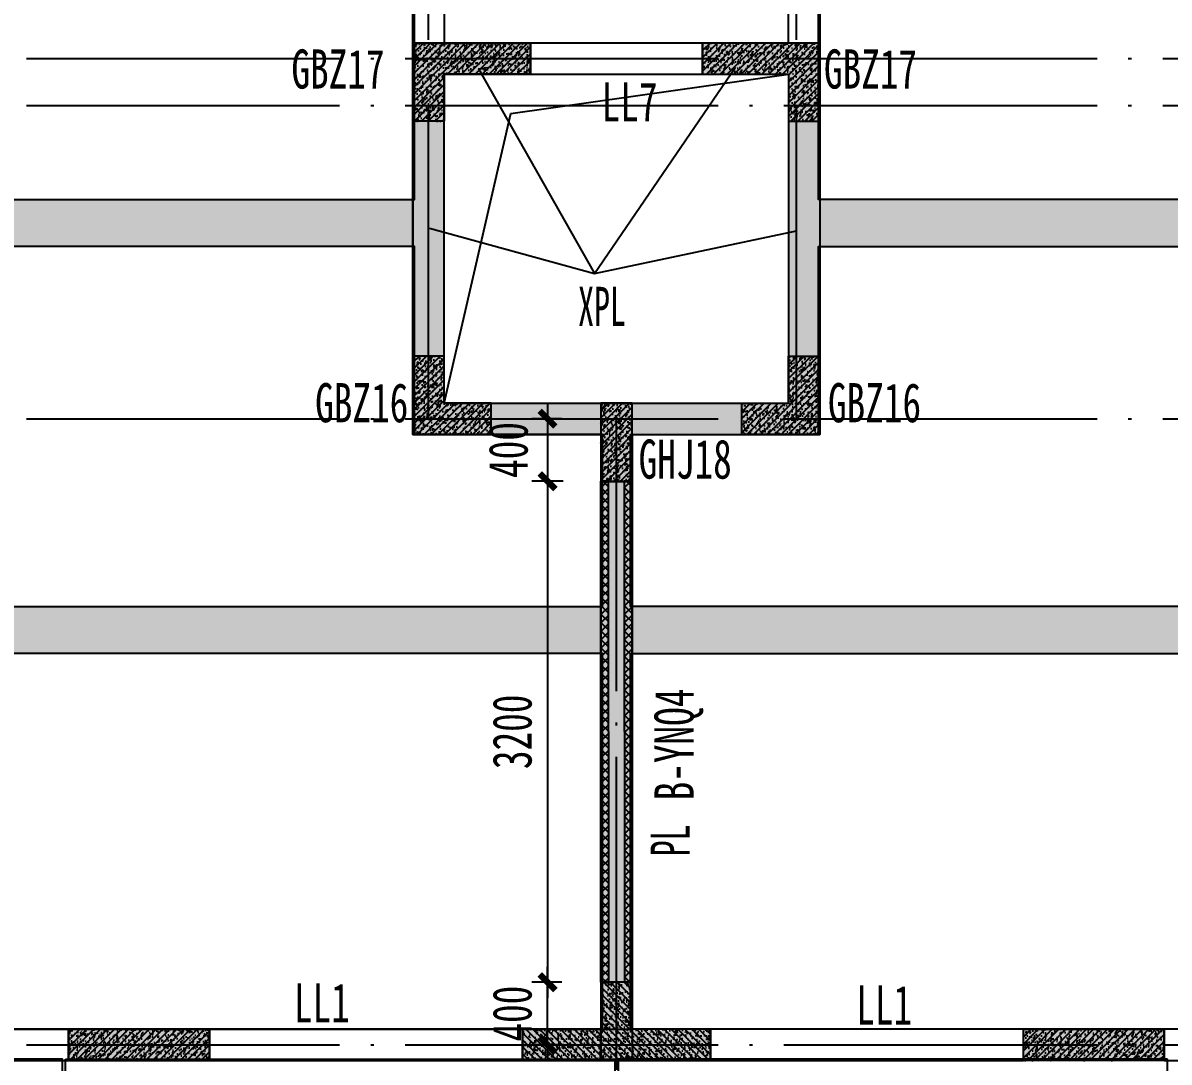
# Model space of a CAD drawing. Extents: x -3200781797 to -8106663, y 494714 to 1244925.
# Drawn here: x -8164042 to -8156720, y 927315 to 933953 of the extents above; entities that cross this region are included whole.
import ezdxf
from ezdxf.enums import TextEntityAlignment as Align
from ezdxf.xclip import XClip

# ---------------------------------------------------------------- set-up
doc = ezdxf.new("R2010")
doc.units = 0
doc.header["$LTSCALE"] = 1000
doc.header["$MEASUREMENT"] = 0
doc.header["$XCLIPFRAME"] = 0
for name, pattern in [('120-墙体$0$CONTINOUS', [0]), ('125-墙体$0$CONTINOUS', [0]), ('125-核心筒-标准层$0$CONTINOUS', [0]), ('3#-轴线$0$DOTE', [2.42, 2, -0.2, 0.02, -0.2]), ('DASH', [0.35, 0.25, -0.1])]:
    doc.linetypes.add(name, pattern=pattern)
doc.layers.get('Defpoints').update_dxf_attribs({"color": 30, "linetype": 'DASH'})
for name, color, linetype in [('120-墙体$0$S-WALL', 40, 'Continuous'), ('120-墙体$0$S-WALL-BEAM', 120, 'Continuous'), ('120-墙体$0$S-WALL-COLU', 252, '120-墙体$0$CONTINOUS'), ('120-墙体$0$S-WALL-COLU-HATC', 16, 'Continuous'), ('120-墙体$0$S-WALL-HATC', 253, 'Continuous'), ('125-墙体$0$S-WALL', 40, 'Continuous'), ('125-墙体$0$S-WALL-BEAM', 120, 'Continuous'), ('125-墙体$0$S-WALL-COLU', 252, '125-墙体$0$CONTINOUS'), ('125-墙体$0$S-WALL-COLU-HATC', 16, 'Continuous'), ('125-墙体$0$S-WALL-HATC', 253, 'Continuous'), ('125-核心筒-标准层$0$S-SLAB-HOLE', 5, 'Continuous'), ('125-核心筒-标准层$0$S-WALL', 40, 'Continuous'), ('125-核心筒-标准层$0$S-WALL-BEAM', 120, 'Continuous'), ('125-核心筒-标准层$0$S-WALL-COLU', 252, '125-核心筒-标准层$0$CONTINOUS'), ('125-核心筒-标准层$0$S-WALL-COLU-HATC', 16, 'Continuous'), ('125-核心筒-标准层$0$S-WALL-HATC', 253, 'Continuous'), ('3#-轴线$0$A-ANNO-DOTE', 10, '3#-轴线$0$DOTE'), ('3#4#5#$0$DIM', 3, 'Continuous'), ('3#4#5#$0$S-ANNO-TEXT', 7, 'Continuous'), ('3#4#5#$0$S-PC-FQ-NYQ', 4, 'Continuous'), ('3#4#5#$0$S-PC-FQ-WYQ', 4, 'Continuous'), ('3#4#5#$0$S-PC-SLAB', 6, 'Continuous'), ('3#4#5#$0$S-WALL-HATC', 253, 'Continuous'), ('S-PC-FQ-WYQ', 4, 'Continuous'), ('S-WALL-BEAM-TEXT', 2, 'Continuous'), ('S-WALL-COLU-TEXT', 2, 'Continuous')]:
    doc.layers.add(name, color=color, linetype=linetype)
doc.layers.add('3#4#5#$0$结构板边线', color=2, linetype='Continuous', plot=False)
doc.styles.add('3#4#5#$0$宋体', font='', dxfattribs={"width": 0.8})
doc.styles.add('3#4#5#$0$楷体', font='', dxfattribs={"width": 0.7})
doc.styles.add('楷体', font='', dxfattribs={"width": 0.6})
doc.styles.add('楷体GB312', font='', dxfattribs={"width": 0.8})
doc.styles.get('3#4#5#$0$宋体').set_extended_font_data('SimSun')
doc.styles.get('3#4#5#$0$楷体').set_extended_font_data('KaiTi_GB2312')
doc.styles.get('楷体').set_extended_font_data('KaiTi_GB2312')
doc.styles.get('楷体GB312').set_extended_font_data('楷体_GB2312')
doc.dimstyles.new('3#4#5#$0$TSSD_100_100', dxfattribs={"dimtxt": 250, "dimasz": 100, "dimexe": 100, "dimexo": 250, "dimgap": 100, "dimtad": 1, "dimdec": 0, "dimzin": 0, "dimdsep": 46, "dimtxsty": '3#4#5#$0$楷体', "dimblk": '3#4#5#$0$_ArchTick', "dimcen": 0, "dimdle": 100, "dimclrt": 7, "dimadec": 0, "dimazin": 0, "dimtfac": 1, "dimtdec": 0, "dimtix": 1, "dimtmove": 2, "dimatfit": 3, "dimfxl": 1, "dimtolj": 1, "dimtzin": 0, "dimarcsym": 0})

# ---------------------------------------------------------------- blocks, each defined once
blk = doc.blocks.new('ll-2f')
at = {"layer": 'S-WALL-BEAM-TEXT', "style": '楷体GB312', "width": 0.7}
for s, p in [('LL7', (-8404619, 772768.4)), ('LL1', (-8406584.3, 767013.2)), ('LL1', (-8402992.1, 766999.7))]:
    blk.add_text(s, height=250, dxfattribs=at).set_placement(p)
blk = doc.blocks.new('an-4')
at = {"layer": 'S-WALL-COLU-TEXT', "style": '楷体GB312', "width": 0.7}
for s, p in [('GBZ17', (-8464881.4, 766306.7)), ('GBZ17', (-8461479.5, 766306.7)), ('GBZ16', (-8464729.8, 764175.1)), ('GBZ16', (-8461453.8, 764175.1)), ('GHJ18', (-8462663.1, 763814.9))]:
    blk.add_text(s, height=250, dxfattribs=at).set_placement(p)
blk = doc.blocks.new('XPL-3#-F2')
at = {"layer": 'S-PC-FQ-WYQ'}
for points in [[(-8211131, 773104), (-8210390.6, 771797.6), (-8209490.4, 773114.3)], [(-8211444.2, 772086.8), (-8210390.6, 771797.6), (-8209100.4, 772070.2)]]:
    blk.add_lwpolyline(points, dxfattribs=at)
at = {"layer": 'S-WALL-BEAM-TEXT', "style": '楷体', "width": 0.6}
blk.add_text('XPL', height=250, dxfattribs=at).set_placement((-8210495.9, 771462, 0))
blk.add_text('PL', height=250, rotation=90, dxfattribs=at).set_placement((-8209782.4, 768074.1, 0))
blk = doc.blocks.new('3#4#5#$0$B-YNQ4')
at = {"layer": '3#4#5#$0$S-PC-FQ-WYQ'}
h = blk.add_hatch(dxfattribs=at)
h.set_pattern_fill('ANSI37', color=256, scale=12, angle=90)
h.set_pattern_definition([(135, (-999357.987, 834939.82), (-26.9407684, -26.9407684), []), (225, (-999357.987, 834939.82), (26.9407684, -26.9407684), [])])
h.paths.add_polyline_path([(-137555.3, 319088.3), (-137505.3, 319088.3), (-137505.6, 322288.4), (-137555.6, 322288.4)])
h = blk.add_hatch(dxfattribs=at)
h.set_pattern_fill('ANSI37', color=256, scale=12, angle=90)
h.set_pattern_definition([(135, (-999207.987, 834939.82), (-26.9407684, -26.9407684), []), (225, (-999207.987, 834939.82), (26.9407684, -26.9407684), [])])
h.paths.add_polyline_path([(-137405.3, 319088.3), (-137355.3, 319088.3), (-137355.6, 322288.4), (-137405.6, 322288.4)])
for points in [[(-137555.3, 319088.3), (-137505.3, 319088.3), (-137505.6, 322288.4), (-137555.6, 322288.4)], [(-137555.6, 322288.4), (-137355.6, 322288.4), (-137355.3, 319088.3), (-137555.3, 319088.3)], [(-137405.3, 319088.3), (-137355.3, 319088.3), (-137355.6, 322288.4), (-137405.6, 322288.4)]]:
    blk.add_lwpolyline(points, close=True, dxfattribs=at)
blk = doc.blocks.new('3#4#5#$0$_ArchTick')
at = {"color": 0, "linetype": 'ByBlock', "const_width": 0.4}
blk.add_lwpolyline([(-0.5, -0.5), (0.5, 0.5)], dxfattribs=at)
blk = doc.blocks.new('*D3522')
at = {"layer": '3#4#5#$0$DIM', "color": 0, "lineweight": -2, "transparency": 16777216}
for p, q in [((10109.7, -7100), (10109.7, -7700)), ((10200.4, -7200), (10009.7, -7200)), ((10200.4, -7600), (10009.7, -7600))]:
    blk.add_line(p, q, dxfattribs=at)
at = {"layer": 'Defpoints', "color": 0, "transparency": 16777216}
for p in [(10450.4, -7200), (10109.7, -7600), (10450.4, -7600)]:
    blk.add_point(p, dxfattribs=at)
at = {"layer": '3#4#5#$0$DIM', "color": 0, "lineweight": -2, "transparency": 16777216, "xscale": 100, "yscale": 100, "zscale": 100}
for p, rotation in [((10109.7, -7200), 90), ((10109.7, -7600), 270)]:
    blk.add_blockref('3#4#5#$0$_ArchTick', p, dxfattribs=dict(at, rotation=rotation))
at = {"layer": '3#4#5#$0$DIM', "color": 7, "transparency": 16777216, "insert": (9859.7, -7400), "char_height": 250, "attachment_point": 5, "rotation": 90, "style": '3#4#5#$0$楷体'}
blk.add_mtext('\\A1;400', dxfattribs=at)
blk = doc.blocks.new('*D3523')
at = {"layer": '3#4#5#$0$DIM', "color": 0, "lineweight": -2, "transparency": 16777216}
for p, q in [((10109.7, -7500), (10109.7, -10900.3)), ((10210.1, -7600), (10009.7, -7600)), ((10200.4, -10800.3), (10009.7, -10800.3))]:
    blk.add_line(p, q, dxfattribs=at)
at = {"layer": 'Defpoints', "color": 0, "transparency": 16777216}
for p in [(10460.1, -7600), (10109.7, -10800.3), (10450.4, -10800.3)]:
    blk.add_point(p, dxfattribs=at)
at = {"layer": '3#4#5#$0$DIM', "color": 0, "lineweight": -2, "transparency": 16777216, "xscale": 100, "yscale": 100, "zscale": 100}
for p, rotation in [((10109.7, -7600), 90), ((10109.7, -10800.3), 270)]:
    blk.add_blockref('3#4#5#$0$_ArchTick', p, dxfattribs=dict(at, rotation=rotation))
at = {"layer": '3#4#5#$0$DIM', "color": 7, "transparency": 16777216, "insert": (9884.7, -9200.2), "char_height": 250, "attachment_point": 5, "rotation": 90, "style": '3#4#5#$0$楷体'}
blk.add_mtext('\\A1;3200', dxfattribs=at)
blk = doc.blocks.new('*D3524')
at = {"layer": '3#4#5#$0$DIM', "color": 0, "lineweight": -2, "transparency": 16777216}
for p, q in [((10109.7, -10800.3), (10109.7, -10700.3)), ((10200.4, -10800.3), (10009.7, -10800.3)), ((10109.7, -11200.3), (10109.7, -10800.3)), ((10200.4, -11200.3), (10009.7, -11200.3)), ((10109.7, -11200.3), (10109.7, -11300.3))]:
    blk.add_line(p, q, dxfattribs=at)
at = {"layer": 'Defpoints', "color": 0, "transparency": 16777216}
for p in [(10109.7, -10800.3), (10450.4, -10800.3), (10450.4, -11200.3)]:
    blk.add_point(p, dxfattribs=at)
at = {"layer": '3#4#5#$0$DIM', "color": 0, "lineweight": -2, "transparency": 16777216, "xscale": 100, "yscale": 100, "zscale": 100}
for p, rotation in [((10109.7, -10800.3), 270), ((10109.7, -11200.3), 90)]:
    blk.add_blockref('3#4#5#$0$_ArchTick', p, dxfattribs=dict(at, rotation=rotation))
at = {"layer": '3#4#5#$0$DIM', "color": 7, "transparency": 16777216, "insert": (9884.7, -11000.3), "char_height": 250, "attachment_point": 5, "rotation": 90, "style": '3#4#5#$0$楷体'}
blk.add_mtext('\\A1;400', dxfattribs=at)
blk = doc.blocks.new('3#4#5#$0$A$C7C4D4DCF')
at = {"layer": '3#4#5#$0$S-PC-SLAB'}
blk.add_lwpolyline([(3500.1, -500.2), (3500, -850.5, 0.41418), (4150.2, -1500.5), (7009.7, -1500.4), (7009.8, 9.5), (3649.4, 9.6), (3649.4, -500.2), (3500.1, -500.2)], format="xyb", dxfattribs=at)
for points in [[(7029.8, 9.5), (10540.1, 9.5), (10540.1, -1500.4), (7029.8, -1500.4)], [(14070.3, 9.5), (10560, 9.5), (10560, -1500.4), (14070.3, -1500.4)]]:
    blk.add_lwpolyline(points, close=True, dxfattribs=at)
at = {"layer": '3#4#5#$0$结构板边线', "color": 6}
blk.add_lwpolyline([(7199.4, -0.2), (7199.4, -0.2)], dxfattribs=at)
blk = doc.blocks.new('3#4#5#$0$ban3')
at = {"layer": '3#4#5#$0$S-WALL-HATC', "ltscale": 100}
h = blk.add_hatch(dxfattribs=at)
h.set_pattern_fill('AR-CONC', color=256, scale=25, angle=-270, style=0)
h.set_pattern_definition([(140, (-37341055835.12, -2020434459.28), (15.68803374565, 179.3150456502), [18.75, -206.25]), (85, (-37341055835.12, -2020434459.28), (-188.048033425, -34.68783340325), [15, -165]), (190.4514, (-37341055833.81, -2020434444.34), (-172.3598855152, 144.6273454285), [15.9350475, -175.285528]), (136.1842, (-37341055885.12, -2020434459.28), (41.3797535823, 266.8102621564), [28.125, -309.375]), (186.6356, (-37341055881.67, -2020434437.04), (-243.5294677251, 233.6656763872), [23.902572, -262.92825]), (81.1842, (-37341055885.12, -2020434459.28), (-243.5296502313, 233.6654862834), [22.5, -247.5]), (111, (-37341055872.62, -2020434434.28), (100.65472266633, 149.2267630296), [18.75, -206.25]), (56, (-37341055872.62, -2020434434.28), (-181.2875112617, 60.8288329804), [15, -165]), (161.4514, (-37341055864.23, -2020434421.84), (-80.6326241775, 210.0556571454), [15.9350475, -175.285528]), (127.5, (-37341055835.116, -2020434459.28), (-83.22346345783, 3.03996382932), [0, -163, 0, -167.5, 0, -165.625]), (97.5, (-37341055835.12, -2020434459.28), (-98.6029279706, 65.76738436054), [0, -95.5, 0, -159.25, 0, -63.125]), (57.5, (-37341055835.116, -2020434515.03), (5.6387179336, 133.4556090431), [0, -62.5, 0, -195, 0, -258.75]), (47.5, (-37341055835.12, -2020434540.03), (-25.02624558308, 145.7965423356), [0, -81.25, 0, -129.5, 0, -183.75])])
h.paths.add_polyline_path([(-214482, 407075), (-214482, 407375), (-220082, 407375), (-220082, 407075)])
h = blk.add_hatch(dxfattribs=at)
h.set_pattern_fill('AR-CONC', color=256, scale=25, angle=-270, style=0)
h.set_pattern_definition([(140, (-37341055835.12, -2020437159.28), (15.68803374565, 179.3150456502), [18.75, -206.25]), (85, (-37341055835.12, -2020437159.28), (-188.048033425, -34.68783340325), [15, -165]), (190.4514, (-37341055833.81, -2020437144.34), (-172.3598855152, 144.6273454285), [15.9350475, -175.285528]), (136.1842, (-37341055885.12, -2020437159.28), (41.3797535823, 266.8102621564), [28.125, -309.375]), (186.6356, (-37341055881.67, -2020437137.04), (-243.5294677251, 233.6656763872), [23.902572, -262.92825]), (81.1842, (-37341055885.12, -2020437159.28), (-243.5296502313, 233.6654862834), [22.5, -247.5]), (111, (-37341055872.62, -2020437134.28), (100.65472266633, 149.2267630296), [18.75, -206.25]), (56, (-37341055872.62, -2020437134.28), (-181.2875112617, 60.8288329804), [15, -165]), (161.4514, (-37341055864.23, -2020437121.84), (-80.6326241775, 210.0556571454), [15.9350475, -175.285528]), (127.5, (-37341055835.116, -2020437159.28), (-83.22346345783, 3.03996382932), [0, -163, 0, -167.5, 0, -165.625]), (97.5, (-37341055835.12, -2020437159.28), (-98.6029279706, 65.76738436054), [0, -95.5, 0, -159.25, 0, -63.125]), (57.5, (-37341055835.116, -2020437215.03), (5.6387179336, 133.4556090431), [0, -62.5, 0, -195, 0, -258.75]), (47.5, (-37341055835.12, -2020437240.03), (-25.02624558308, 145.7965423356), [0, -81.25, 0, -129.5, 0, -183.75])])
h.paths.add_polyline_path([(-214482, 404475), (-214482, 404775), (-221282, 404775), (-221282, 404475)])
at = {"layer": '3#4#5#$0$S-PC-SLAB'}
for points in [[(-214472, 407375), (-220092, 407375), (-220092, 409775), (-214472, 409775)], [(-214472, 402075), (-221292, 402075), (-221292, 404475), (-214472, 404475)]]:
    blk.add_lwpolyline(points, close=True, dxfattribs=at)
blk.add_lwpolyline([(-214472, 407075), (-214472, 404775), (-221292, 404775), (-221292, 405875), (-220092, 405875), (-220092, 407075), (-214472, 407075)], dxfattribs=at)
at = {"layer": '3#4#5#$0$S-WALL-HATC', "ltscale": 100}
for points in [[(-214482, 407075), (-214482, 407375), (-220082, 407375), (-220082, 407075)], [(-214482, 404475), (-214482, 404775), (-221282, 404775), (-221282, 404475)]]:
    blk.add_lwpolyline(points, close=True, dxfattribs=at)
blk = doc.blocks.new('3#4#5#$0$ban111')
at = {"layer": '3#4#5#$0$S-WALL-HATC', "ltscale": 100}
h = blk.add_hatch(dxfattribs=at)
h.set_pattern_fill('AR-CONC', color=256, scale=25, angle=-270, style=0)
h.set_pattern_definition([(140, (-37341047970.12, -2020434559.28), (15.68803374565, 179.3150456502), [18.75, -206.25]), (85, (-37341047970.12, -2020434559.28), (-188.048033425, -34.68783340325), [15, -165]), (190.4514, (-37341047968.81, -2020434544.34), (-172.3598855152, 144.6273454285), [15.9350475, -175.285528]), (136.1842, (-37341048020.12, -2020434559.28), (41.3797535823, 266.8102621564), [28.125, -309.375]), (186.6356, (-37341048016.67, -2020434537.05), (-243.5294677251, 233.6656763872), [23.902572, -262.92825]), (81.1842, (-37341048020.12, -2020434559.28), (-243.5296502313, 233.6654862834), [22.5, -247.5]), (111, (-37341048007.62, -2020434534.28), (100.65472266633, 149.2267630296), [18.75, -206.25]), (56, (-37341048007.62, -2020434534.28), (-181.2875112617, 60.8288329804), [15, -165]), (161.4514, (-37341047999.23, -2020434521.84), (-80.6326241775, 210.0556571454), [15.9350475, -175.285528]), (127.5, (-37341047970.12, -2020434559.28), (-83.22346345783, 3.03996382932), [0, -163, 0, -167.5, 0, -165.625]), (97.5, (-37341047970.12, -2020434559.28), (-98.6029279706, 65.76738436054), [0, -95.5, 0, -159.25, 0, -63.125]), (57.5, (-37341047970.12, -2020434615.03), (5.6387179336, 133.4556090431), [0, -62.5, 0, -195, 0, -258.75]), (47.5, (-37341047970.12, -2020434640.03), (-25.02624558308, 145.7965423356), [0, -81.25, 0, -129.5, 0, -183.75])])
h.paths.add_polyline_path([(-228282, 407075), (-228282, 407375), (-222682, 407375), (-222682, 407075)])
h = blk.add_hatch(dxfattribs=at)
h.set_pattern_fill('AR-CONC', color=256, scale=25, angle=-270, style=0)
h.set_pattern_definition([(140, (-37341047970.12, -2020437059.28), (15.68803374565, 179.3150456502), [18.75, -206.25]), (85, (-37341047970.12, -2020437059.28), (-188.048033425, -34.68783340325), [15, -165]), (190.4514, (-37341047968.81, -2020437044.34), (-172.3598855152, 144.6273454285), [15.9350475, -175.285528]), (136.1842, (-37341048020.12, -2020437059.28), (41.3797535823, 266.8102621564), [28.125, -309.375]), (186.6356, (-37341048016.67, -2020437037.05), (-243.5294677251, 233.6656763872), [23.902572, -262.92825]), (81.1842, (-37341048020.12, -2020437059.28), (-243.5296502313, 233.6654862834), [22.5, -247.5]), (111, (-37341048007.62, -2020437034.28), (100.65472266633, 149.2267630296), [18.75, -206.25]), (56, (-37341048007.62, -2020437034.28), (-181.2875112617, 60.8288329804), [15, -165]), (161.4514, (-37341047999.23, -2020437021.84), (-80.6326241775, 210.0556571454), [15.9350475, -175.285528]), (127.5, (-37341047970.12, -2020437059.28), (-83.22346345783, 3.03996382932), [0, -163, 0, -167.5, 0, -165.625]), (97.5, (-37341047970.12, -2020437059.28), (-98.6029279706, 65.76738436054), [0, -95.5, 0, -159.25, 0, -63.125]), (57.5, (-37341047970.12, -2020437115.03), (5.6387179336, 133.4556090431), [0, -62.5, 0, -195, 0, -258.75]), (47.5, (-37341047970.12, -2020437140.03), (-25.02624558308, 145.7965423356), [0, -81.25, 0, -129.5, 0, -183.75])])
h.paths.add_polyline_path([(-228282, 404475), (-228282, 404775), (-221482, 404775), (-221482, 404475)])
at = {"layer": '3#4#5#$0$S-PC-SLAB'}
for points in [[(-228292, 407375), (-222672, 407375), (-222672, 409775), (-228292, 409775)], [(-228292, 402075), (-221472, 402075), (-221472, 404475), (-228292, 404475)]]:
    blk.add_lwpolyline(points, close=True, dxfattribs=at)
blk.add_lwpolyline([(-228292, 407075), (-228292, 404775), (-221472, 404775), (-221472, 405875), (-222672, 405875), (-222672, 407075), (-228292, 407075)], dxfattribs=at)
at = {"layer": '3#4#5#$0$S-WALL-HATC', "ltscale": 100}
for points in [[(-228282, 407075), (-228282, 407375), (-222682, 407375), (-222682, 407075)], [(-228282, 404475), (-228282, 404775), (-221482, 404775), (-221482, 404475)]]:
    blk.add_lwpolyline(points, close=True, dxfattribs=at)
blk = doc.blocks.new('3#4#5#$0$5#')
at = {"layer": '3#4#5#$0$S-ANNO-TEXT'}
for name, p in [('3#4#5#$0$ban111', (378828.8, -247399.9)), ('3#4#5#$0$ban3', (378828.8, -247400))]:
    blk.add_blockref(name, p, dxfattribs=at)
blk = doc.blocks.new('125-墙体')
at = {"layer": '125-墙体$0$S-WALL-COLU-HATC'}
h = blk.add_hatch(dxfattribs=at)
h.set_pattern_fill('AR-CONC', color=256, scale=10)
h.set_pattern_definition([(50, (16440.73, -252107.814), (71.726018, -6.275213), [7.5, -82.5]), (355, (16440.73, -252107.814), (-13.875133, 75.219213), [6, -66]), (100.4514, (16446.705, -252108.34), (57.850938, 68.943954), [6.37402, -70.114211]), (46.1842, (16440.73, -252087.81), (106.724105, -16.5519), [11.25, -123.75]), (96.6356, (16449.62, -252089.19), (93.46627, 97.411787), [9.56103, -105.1713]), (351.1842, (16440.73, -252087.81), (93.466195, 97.41186), [9, -99]), (21, (16450.73, -252092.814), (59.690705, -40.261889), [7.5, -82.5]), (326, (16450.73, -252092.814), (24.331533, 72.515005), [6, -66]), (71.4514, (16455.7, -252096.17), (84.022263, 32.25305), [6.37402, -70.114211]), (37.5, (16440.728, -252107.814), (1.2159855, 33.2893854), [0, -65.2, 0, -67, 0, -66.25]), (7.5, (16440.728, -252107.814), (26.306954, 39.441171), [0, -38.2, 0, -63.7, 0, -25.25]), (327.5, (16418.428, -252107.814), (53.3822436, -2.2554872), [0, -25, 0, -78, 0, -103.5]), (317.5, (16408.43, -252107.814), (58.318617, 10.010498), [0, -32.5, 0, -51.8, 0, -73.5])])
h.paths.add_polyline_path([(7849.8, -11200), (7849.8, -11000), (6950, -11000), (6950, -11200)])
h = blk.add_hatch(dxfattribs=at)
h.set_pattern_fill('ANSI31', color=256, scale=250, style=0)
h.set_pattern_definition([(45, (16440.728, -252107.814), (-22.097087, 22.097087), [])])
h.paths.add_polyline_path([(7849.8, -11200), (7849.8, -11000), (6950, -11000), (6950, -11200)])
at = {"layer": '125-墙体$0$S-WALL-HATC'}
for points in [[(6950, -11200), (7849.8, -11200), (7849.8, -11000), (6950, -11000)], [(9850, -11000), (9850, -11200), (10350, -11200), (10350, -11000)]]:
    blk.add_hatch(color=256, dxfattribs=at).paths.add_polyline_path(points)
at = {"layer": '125-墙体$0$S-WALL'}
for p, q in [((6950, -11000), (7849.8, -11000)), ((6950, -11000), (6950, -11200)), ((7849.8, -11000), (7849.8, -11200)), ((6950, -11200), (7849.8, -11200))]:
    blk.add_line(p, q, dxfattribs=at)
blk.add_lwpolyline([(9850, -11000), (9850, -11200), (10350, -11200), (10350, -11000), (9850, -11000)], close=True, dxfattribs=at)
at = {"layer": '125-墙体$0$S-WALL-BEAM'}
for points in [[(3950, -11000), (3950, -11200), (6950, -11200), (6950, -11000)], [(7849.8, -11000), (7849.8, -11200), (9850, -11200), (9850, -11000)]]:
    blk.add_lwpolyline(points, close=True, dxfattribs=at)
at = {"layer": '125-墙体$0$S-WALL-COLU', "lineweight": -2}
blk.add_lwpolyline([(7849.8, -11200), (7849.8, -11000), (6950, -11000), (6950, -11200)], close=True, dxfattribs=at)
blk = doc.blocks.new('120-墙体')
at = {"layer": '120-墙体$0$S-WALL-COLU-HATC'}
h = blk.add_hatch(dxfattribs=at)
h.set_pattern_fill('AR-CONC', color=256, scale=10)
h.set_pattern_definition([(50, (-11554.75, -252107.815), (71.726018, -6.275213), [7.5, -82.5]), (355, (-11554.75, -252107.815), (-13.875133, 75.219213), [6, -66]), (100.4514, (-11548.77, -252108.34), (57.850938, 68.943954), [6.37402, -70.114211]), (46.1842, (-11554.75, -252087.815), (106.724105, -16.5519), [11.25, -123.75]), (96.6356, (-11545.86, -252089.19), (93.46627, 97.411787), [9.56103, -105.1713]), (351.1842, (-11554.75, -252087.82), (93.466195, 97.41186), [9, -99]), (21, (-11544.75, -252092.815), (59.690705, -40.261889), [7.5, -82.5]), (326, (-11544.75, -252092.815), (24.331533, 72.515005), [6, -66]), (71.4514, (-11539.775, -252096.17), (84.022263, 32.25305), [6.37402, -70.114211]), (37.5, (-11554.75, -252107.815), (1.2159855, 33.2893854), [0, -65.2, 0, -67, 0, -66.25]), (7.5, (-11554.75, -252107.815), (26.306954, 39.441171), [0, -38.2, 0, -63.7, 0, -25.25]), (327.5, (-11577.05, -252107.815), (53.3822436, -2.2554872), [0, -25, 0, -78, 0, -103.5]), (317.5, (-11587.05, -252107.815), (58.318617, 10.010498), [0, -32.5, 0, -51.8, 0, -73.5])])
h.paths.add_polyline_path([(-7050, -11200), (-7050, -11000), (-6150, -11000), (-6150, -11200)])
h = blk.add_hatch(dxfattribs=at)
h.set_pattern_fill('ANSI31', color=256, scale=250, style=0)
h.set_pattern_definition([(45, (-11554.75, -252107.815), (-22.097087, 22.097087), [])])
h.paths.add_polyline_path([(-7050, -11000), (-7050, -11200), (-6150, -11200), (-6150, -11000)])
at = {"layer": '120-墙体$0$S-WALL-HATC'}
for points in [[(-9050, -11200), (-9050, -11000), (-9550, -11000), (-9550, -11200)], [(-6600, -11200), (-6600, -11000), (-7050, -11000), (-7050, -11200)], [(-6150, -11000), (-6600, -11000), (-6600, -11200), (-6150, -11200)]]:
    blk.add_hatch(color=256, dxfattribs=at).paths.add_polyline_path(points)
at = {"layer": '120-墙体$0$S-WALL'}
for p, q in [((-9050, -11000), (-9550, -11000)), ((-6600, -11000), (-7050, -11000)), ((-7050, -11200), (-7050, -11000)), ((-6150, -11000), (-6600, -11000)), ((-6150, -11200), (-6150, -11000)), ((-9050, -11200), (-9550, -11200)), ((-6600, -11200), (-7050, -11200)), ((-6150, -11200), (-6600, -11200))]:
    blk.add_line(p, q, dxfattribs=at)
at = {"layer": '120-墙体$0$S-WALL-BEAM'}
for points in [[(-9050, -11000), (-9050, -11200), (-7050, -11200), (-7050, -11000)], [(-6150, -11000), (-6150, -11200), (-3150, -11200), (-3150, -11000)]]:
    blk.add_lwpolyline(points, close=True, dxfattribs=at)
at = {"layer": '120-墙体$0$S-WALL-COLU', "lineweight": -2}
blk.add_lwpolyline([(-7050, -11200), (-7050, -11000), (-6150, -11000), (-6150, -11200)], close=True, dxfattribs=at)
blk = doc.blocks.new('125-核心筒-标准层')
at = {"layer": '125-核心筒-标准层$0$S-WALL-COLU-HATC'}
h = blk.add_hatch(dxfattribs=at)
h.set_pattern_fill('AR-CONC', color=256, scale=10)
h.set_pattern_definition([(50, (14437.05, -238295.61), (71.726018, -6.275213), [7.5, -82.5]), (355, (14437.05, -238295.61), (-13.875133, 75.219213), [6, -66]), (100.4514, (14443.03, -238296.135), (57.850938, 68.943954), [6.37402, -70.114211]), (46.1842, (14437.05, -238275.61), (106.724105, -16.5519), [11.25, -123.75]), (96.6356, (14445.95, -238276.99), (93.46627, 97.411787), [9.56103, -105.1713]), (351.1842, (14437.05, -238275.61), (93.466195, 97.41186), [9, -99]), (21, (14447.05, -238280.61), (59.690705, -40.261889), [7.5, -82.5]), (326, (14447.05, -238280.61), (24.331533, 72.515005), [6, -66]), (71.4514, (14452.03, -238283.97), (84.022263, 32.25305), [6.37402, -70.114211]), (37.5, (14437.052, -238295.612), (1.2159855, 33.2893854), [0, -65.2, 0, -67, 0, -66.25]), (7.5, (14437.052, -238295.612), (26.306954, 39.441171), [0, -38.2, 0, -63.7, 0, -25.25]), (327.5, (14414.752, -238295.612), (53.3822436, -2.2554872), [0, -25, 0, -78, 0, -103.5]), (317.5, (14404.752, -238295.612), (58.318617, 10.010498), [0, -32.5, 0, -51.8, 0, -73.5])])
h.paths.add_polyline_path([(-1100, 2200), (-1100, 1900), (-1300, 1900), (-1300, 2400), (-550, 2400), (-550, 2200)])
h = blk.add_hatch(dxfattribs=at)
h.set_pattern_fill('ANSI31', color=256, scale=250, style=0)
h.set_pattern_definition([(45, (14437.052, -238295.612), (-22.097087, 22.097087), [])])
h.paths.add_polyline_path([(-1100, 2200), (-1100, 1900), (-1300, 1900), (-1300, 2400), (-550, 2400), (-550, 2200)])
h = blk.add_hatch(dxfattribs=at)
h.set_pattern_fill('AR-CONC', color=256, scale=10)
h.set_pattern_definition([(50, (18639.61, -238707.81), (71.726018, -6.275213), [7.5, -82.5]), (355, (18639.61, -238707.81), (-13.875133, 75.219213), [6, -66]), (100.4514, (18645.59, -238708.334), (57.850938, 68.943954), [6.37402, -70.114211]), (46.1842, (18639.61, -238687.81), (106.724105, -16.5519), [11.25, -123.75]), (96.6356, (18648.5, -238689.19), (93.46627, 97.411787), [9.56103, -105.1713]), (351.1842, (18639.61, -238687.81), (93.466195, 97.41186), [9, -99]), (21, (18649.61, -238692.81), (59.690705, -40.261889), [7.5, -82.5]), (326, (18649.61, -238692.81), (24.331533, 72.515005), [6, -66]), (71.4514, (18654.586, -238696.166), (84.022263, 32.25305), [6.37402, -70.114211]), (37.5, (18639.611, -238707.81), (1.2159855, 33.2893854), [0, -65.2, 0, -67, 0, -66.25]), (7.5, (18639.61, -238707.81), (26.306954, 39.441171), [0, -38.2, 0, -63.7, 0, -25.25]), (327.5, (18617.311, -238707.81), (53.3822436, -2.2554872), [0, -25, 0, -78, 0, -103.5]), (317.5, (18607.31, -238707.81), (58.318617, 10.010498), [0, -32.5, 0, -51.8, 0, -73.5])])
h.paths.add_polyline_path([(1100, 2200), (1100, 1900), (1300, 1900), (1300, 2400), (550, 2400), (550, 2200)])
h = blk.add_hatch(dxfattribs=at)
h.set_pattern_fill('ANSI31', color=256, scale=250, style=0)
h.set_pattern_definition([(45, (18639.61, -238707.81), (-22.097087, 22.097087), [])])
h.paths.add_polyline_path([(1100, 2200), (1100, 1900), (1300, 1900), (1300, 2400), (550, 2400), (550, 2200)])
h = blk.add_hatch(dxfattribs=at)
h.set_pattern_fill('AR-CONC', color=256, scale=10)
h.set_pattern_definition([(50, (14437.05, -242036.99), (71.726018, -6.275213), [7.5, -82.5]), (355, (14437.05, -242036.99), (-13.875133, 75.219213), [6, -66]), (100.4514, (14443.03, -242037.51), (57.850938, 68.943954), [6.37402, -70.114211]), (46.1842, (14437.05, -242016.99), (106.724105, -16.5519), [11.25, -123.75]), (96.6356, (14445.95, -242018.37), (93.46627, 97.411787), [9.56103, -105.1713]), (351.1842, (14437.05, -242016.99), (93.466195, 97.41186), [9, -99]), (21, (14447.05, -242021.99), (59.690705, -40.261889), [7.5, -82.5]), (326, (14447.05, -242021.99), (24.331533, 72.515005), [6, -66]), (71.4514, (14452.03, -242025.345), (84.022263, 32.25305), [6.37402, -70.114211]), (37.5, (14437.052, -242036.99), (1.2159855, 33.2893854), [0, -65.2, 0, -67, 0, -66.25]), (7.5, (14437.052, -242036.99), (26.306954, 39.441171), [0, -38.2, 0, -63.7, 0, -25.25]), (327.5, (14414.752, -242036.99), (53.3822436, -2.2554872), [0, -25, 0, -78, 0, -103.5]), (317.5, (14404.752, -242036.99), (58.318617, 10.010498), [0, -32.5, 0, -51.8, 0, -73.5])])
h.paths.add_polyline_path([(-1100, 100), (-1100, 400), (-1300, 400), (-1300, -100), (-800, -100), (-800, 100)])
h = blk.add_hatch(dxfattribs=at)
h.set_pattern_fill('ANSI31', color=256, scale=250, style=0)
h.set_pattern_definition([(45, (14437.052, -242036.99), (-22.097087, 22.097087), [])])
h.paths.add_polyline_path([(-1100, 100), (-1100, 400), (-1300, 400), (-1300, -100), (-800, -100), (-800, 100)])
h = blk.add_hatch(dxfattribs=at)
h.set_pattern_fill('AR-CONC', color=256, scale=10)
h.set_pattern_definition([(50, (18639.61, -241662.724), (71.726018, -6.275213), [7.5, -82.5]), (355, (18639.61, -241662.72), (-13.875133, 75.219213), [6, -66]), (100.4514, (18645.59, -241663.246), (57.850938, 68.943954), [6.37402, -70.114211]), (46.1842, (18639.61, -241642.72), (106.724105, -16.5519), [11.25, -123.75]), (96.6356, (18648.5, -241644.1), (93.46627, 97.411787), [9.56103, -105.1713]), (351.1842, (18639.61, -241642.72), (93.466195, 97.41186), [9, -99]), (21, (18649.61, -241647.724), (59.690705, -40.261889), [7.5, -82.5]), (326, (18649.61, -241647.72), (24.331533, 72.515005), [6, -66]), (71.4514, (18654.586, -241651.08), (84.022263, 32.25305), [6.37402, -70.114211]), (37.5, (18639.611, -241662.724), (1.2159855, 33.2893854), [0, -65.2, 0, -67, 0, -66.25]), (7.5, (18639.61, -241662.724), (26.306954, 39.441171), [0, -38.2, 0, -63.7, 0, -25.25]), (327.5, (18617.311, -241662.724), (53.3822436, -2.2554872), [0, -25, 0, -78, 0, -103.5]), (317.5, (18607.31, -241662.724), (58.318617, 10.010498), [0, -32.5, 0, -51.8, 0, -73.5])])
h.paths.add_polyline_path([(1100, 100), (1100, 400), (1300, 400), (1300, -100), (800, -100), (800, 100)])
h = blk.add_hatch(dxfattribs=at)
h.set_pattern_fill('ANSI31', color=256, scale=250, style=0)
h.set_pattern_definition([(45, (18639.61, -241662.724), (-22.097087, 22.097087), [])])
h.paths.add_polyline_path([(1100, 100), (1100, 400), (1300, 400), (1300, -100), (800, -100), (800, 100)])
h = blk.add_hatch(dxfattribs=at)
h.set_pattern_fill('AR-CONC', color=256, scale=10)
h.set_pattern_definition([(50, (12337.076, -237557.834), (71.726018, -6.275213), [7.5, -82.5]), (355, (12337.076, -237557.83), (-13.875133, 75.219213), [6, -66]), (100.4514, (12343.05, -237558.36), (57.850938, 68.943954), [6.37402, -70.114211]), (46.1842, (12337.08, -237537.83), (106.724105, -16.5519), [11.25, -123.75]), (96.6356, (12345.97, -237539.21), (93.46627, 97.411787), [9.56103, -105.1713]), (351.1842, (12337.08, -237537.83), (93.466195, 97.41186), [9, -99]), (21, (12347.076, -237542.834), (59.690705, -40.261889), [7.5, -82.5]), (326, (12347.076, -237542.83), (24.331533, 72.515005), [6, -66]), (71.4514, (12352.05, -237546.19), (84.022263, 32.25305), [6.37402, -70.114211]), (37.5, (12337.076, -237557.834), (1.2159855, 33.2893854), [0, -65.2, 0, -67, 0, -66.25]), (7.5, (12337.076, -237557.834), (26.306954, 39.441171), [0, -38.2, 0, -63.7, 0, -25.25]), (327.5, (12314.776, -237557.834), (53.3822436, -2.2554872), [0, -25, 0, -78, 0, -103.5]), (317.5, (12304.776, -237557.834), (58.318617, 10.010498), [0, -32.5, 0, -51.8, 0, -73.5])])
h.paths.add_polyline_path([(100, 100), (-100, 100), (-100, -400), (100, -400)])
h = blk.add_hatch(dxfattribs=at)
h.set_pattern_fill('ANSI31', color=256, scale=250, style=0)
h.set_pattern_definition([(45, (12337.076, -237557.834), (-22.097087, 22.097087), [])])
h.paths.add_polyline_path([(100, 100), (-100, 100), (-100, -400), (100, -400)])
h = blk.add_hatch(dxfattribs=at)
h.set_pattern_fill('AR-CONC', color=256, scale=10, angle=90)
h.set_pattern_definition([(140, (242036.99, 11637.05), (6.275213, 71.726018), [7.5, -82.5]), (85, (242036.99, 11637.05), (-75.219213, -13.875133), [6, -66]), (190.4514, (242037.51, 11643.03), (-68.943954, 57.850938), [6.37402, -70.114211]), (136.1842, (242016.99, 11637.05), (16.5519, 106.724105), [11.25, -123.75]), (186.6356, (242018.37, 11645.95), (-97.411787, 93.46627), [9.56103, -105.1713]), (81.1842, (242016.99, 11637.05), (-97.41186, 93.466195), [9, -99]), (111, (242021.99, 11647.05), (40.261889, 59.690705), [7.5, -82.5]), (56, (242021.99, 11647.05), (-72.515005, 24.331533), [6, -66]), (161.4514, (242025.345, 11652.03), (-32.25305, 84.022263), [6.37402, -70.114211]), (127.5, (242036.99, 11637.052), (-33.2893854, 1.2159855), [0, -65.2, 0, -67, 0, -66.25]), (97.5, (242036.99, 11637.052), (-39.441171, 26.306954), [0, -38.2, 0, -63.7, 0, -25.25]), (57.5, (242036.99, 11614.752), (2.2554872, 53.3822436), [0, -25, 0, -78, 0, -103.5]), (47.5, (242036.99, 11604.752), (-10.010498, 58.318617), [0, -32.5, 0, -51.8, 0, -73.5])])
h.paths.add_polyline_path([(-100, -3900), (-600, -3900), (-600, -4100), (100, -4100), (600, -4100), (600, -3900), (100, -3900), (100, -3600), (-100, -3600)])
h = blk.add_hatch(dxfattribs=at)
h.set_pattern_fill('ANSI31', color=256, scale=250, angle=90, style=0)
h.set_pattern_definition([(135, (242036.99, 11637.052), (-22.097087, -22.097087), [])])
h.paths.add_polyline_path([(-100, -3900), (-600, -3900), (-600, -4100), (100, -4100), (600, -4100), (600, -3900), (100, -3900), (100, -3600), (-100, -3600)])
at = {"layer": '125-核心筒-标准层$0$S-WALL-HATC'}
for points in [[(1300, 2400), (550, 2400), (550, 2200), (1100, 2200), (1100, 100), (0, 100), (-1100, 100), (-1100, 2200), (-550, 2200), (-550, 2400), (-1300, 2400), (-1300, -100), (-100, -100), (-100, -400), (100, -400), (100, -100), (1300, -100)], [(0, -400), (-100, -400), (-100, -4100), (0, -4100), (100, -4100), (100, -400)], [(-100, -3700), (-100, -3900), (0, -3900), (0, -3766.7)], [(0, -3766.7), (0, -3900), (100, -3900), (100, -3700)]]:
    blk.add_hatch(color=256, dxfattribs=at).paths.add_polyline_path(points)
at = {"layer": '125-核心筒-标准层$0$S-SLAB-HOLE'}
blk.add_lwpolyline([(-1100, 100), (-675.8, 1950), (1100, 2200)], dxfattribs=at)
at = {"layer": '125-核心筒-标准层$0$S-WALL'}
for p, q in [((-1300, -100), (-1300, 2400)), ((-550, 2400), (-1300, 2400)), ((-550, 2200), (-550, 2400)), ((1300, 2400), (550, 2400)), ((550, 2400), (550, 2200)), ((1300, 2400), (1300, -100)), ((-1100, 100), (-1100, 2200)), ((-1100, 2200), (-550, 2200)), ((550, 2200), (1100, 2200)), ((1100, 2200), (1100, 100)), ((-1100, 100), (0, 100)), ((0, 100), (1100, 100)), ((-1300, -100), (-100, -100)), ((-100, -100), (-100, -400)), ((100, -100), (100, -400)), ((100, -100), (1300, -100)), ((-100, -400), (-100, -4100)), ((100, -400), (100, -4100)), ((-100, -3700), (-100, -3700)), ((100, -3700), (100, -3700)), ((-100, -3900), (100, -3900))]:
    blk.add_line(p, q, dxfattribs=at)
blk.add_lwpolyline([(-100, -400), (100, -400)], dxfattribs=at)
at = {"layer": '125-核心筒-标准层$0$S-WALL-BEAM'}
for points in [[(-1300, 3800), (-1100, 3800), (-1100, 2400), (-1300, 2400)], [(1100, 3800), (1300, 3800), (1300, 2400), (1100, 2400)], [(-550, 2200), (550, 2200), (550, 2400), (-550, 2400)]]:
    blk.add_lwpolyline(points, close=True, dxfattribs=at)
at = {"layer": '125-核心筒-标准层$0$S-WALL-COLU', "linetype": 'ByBlock'}
for points in [[(-1100, 2200), (-1100, 1900), (-1300, 1900), (-1300, 2400), (-550, 2400), (-550, 2200), (-1100, 2200)], [(1100, 2200), (1100, 1900), (1300, 1900), (1300, 2400), (550, 2400), (550, 2200), (1100, 2200)], [(-1100, 100), (-1100, 400), (-1300, 400), (-1300, -100), (-800, -100), (-800, 100), (-1100, 100)], [(1100, 100), (1100, 400), (1300, 400), (1300, -100), (800, -100), (800, 100), (1100, 100)], [(-100, -3900), (-600, -3900), (-600, -4100), (100, -4100), (600, -4100), (600, -3900), (100, -3900), (100, -3600), (-100, -3600), (-100, -3900)]]:
    blk.add_lwpolyline(points, dxfattribs=at)
at = {"layer": '125-核心筒-标准层$0$S-WALL-COLU', "lineweight": -2}
blk.add_lwpolyline([(100, 100), (-100, 100), (-100, -400), (100, -400)], close=True, dxfattribs=at)
blk = doc.blocks.new('3#-轴线')
at = {"layer": '3#-轴线$0$A-ANNO-DOTE'}
for points in [[(9250, -7100), (9250, 5500)], [(11600, -7100), (11600, 5500)], [(-3000, -4800), (44800, -4800)], [(-3000, -5100), (44800, -5100)], [(-3000, -7100), (44800, -7100)], [(10450, -16100), (10450, -7100)], [(-3000, -11100), (44800, -11100)]]:
    blk.add_lwpolyline(points, dxfattribs=at)
blk = doc.blocks.new('3#4#5#$0$A$C53EF3948')
at = {"layer": '3#4#5#$0$S-PC-FQ-WYQ'}
blk.add_blockref('3#4#5#$0$B-YNQ4', (148005.6, -329888.4), dxfattribs=at)
at = {"layer": '3#4#5#$0$S-PC-FQ-NYQ', "style": '3#4#5#$0$宋体', "width": 0.7}
blk.add_text('B-YNQ4', height=250, rotation=90, dxfattribs=at).set_placement((10917.7, -9638.3), align=Align.MIDDLE_LEFT)
at = {"layer": '3#4#5#$0$DIM'}
dim = blk.add_linear_dim(base=(10109.7, -7600), p1=(10450.4, -7200), p2=(10450.4, -7600), angle=90, dimstyle='3#4#5#$0$TSSD_100_100', dxfattribs=at)
dim.commit()
dim.dimension.update_dxf_attribs({"geometry": '*D3522', "text_midpoint": (9859.7, -7400), "dimtype": 128})
for p1, picture, middle in [((10460.1, -7600), '*D3523', (9884.7, -9200.2)), ((10450.4, -11200.3), '*D3524', (9884.7, -11000.3))]:
    dim = blk.add_linear_dim(base=(10109.7, -10800.3), p1=p1, p2=(10450.4, -10800.3), angle=90, dimstyle='3#4#5#$0$TSSD_100_100', dxfattribs=at)
    dim.commit()
    dim.dimension.update_dxf_attribs({"geometry": picture, "text_midpoint": middle})

msp = doc.modelspace()

# ---------------------------------------------------------------- block references
for name, p in [('3#-轴线', (-8170700.4, 938524.6)), ('125-核心筒-标准层', (-8160250.4, 931424.6)), ('125-墙体', (-8170700.4, 938524.6)), ('120-墙体', (-8150600.4, 938524.6))]:
    msp.add_blockref(name, p)
at = {"layer": '3#4#5#$0$S-ANNO-TEXT'}
msp.add_blockref('3#4#5#$0$A$C53EF3948', (-8170800.4, 938624.8), dxfattribs=at)
at = {"layer": '3#4#5#$0$S-PC-SLAB'}
msp.add_blockref('3#4#5#$0$5#', (-8317697.2, 772849.8), dxfattribs=at)
at = {"layer": '3#4#5#$0$S-PC-SLAB', "color": 1}
msp.add_blockref('3#4#5#$0$A$C7C4D4DCF', (-8170800.4, 927324.8), dxfattribs=at)
at = {"layer": 'S-PC-FQ-WYQ'}
ref = msp.add_blockref('ll-2f', (244273.2, 160555.1), dxfattribs=at)
XClip(ref).set_block_clipping_path([(-8415946.8278535921, 765376.3514517639), (-8394073.5909379814, 780355.7141795221)])
ref = msp.add_blockref('an-4', (302554.2, 167227), dxfattribs=at)
XClip(ref).set_block_clipping_path([(-8474406.5640215911, 759411.6824837117), (-8451908.4021570701, 772237.1964943474)])
msp.add_blockref('XPL-3#-F2', (50000, 160555.2), dxfattribs=at)

doc.saveas('drawing.dxf')
